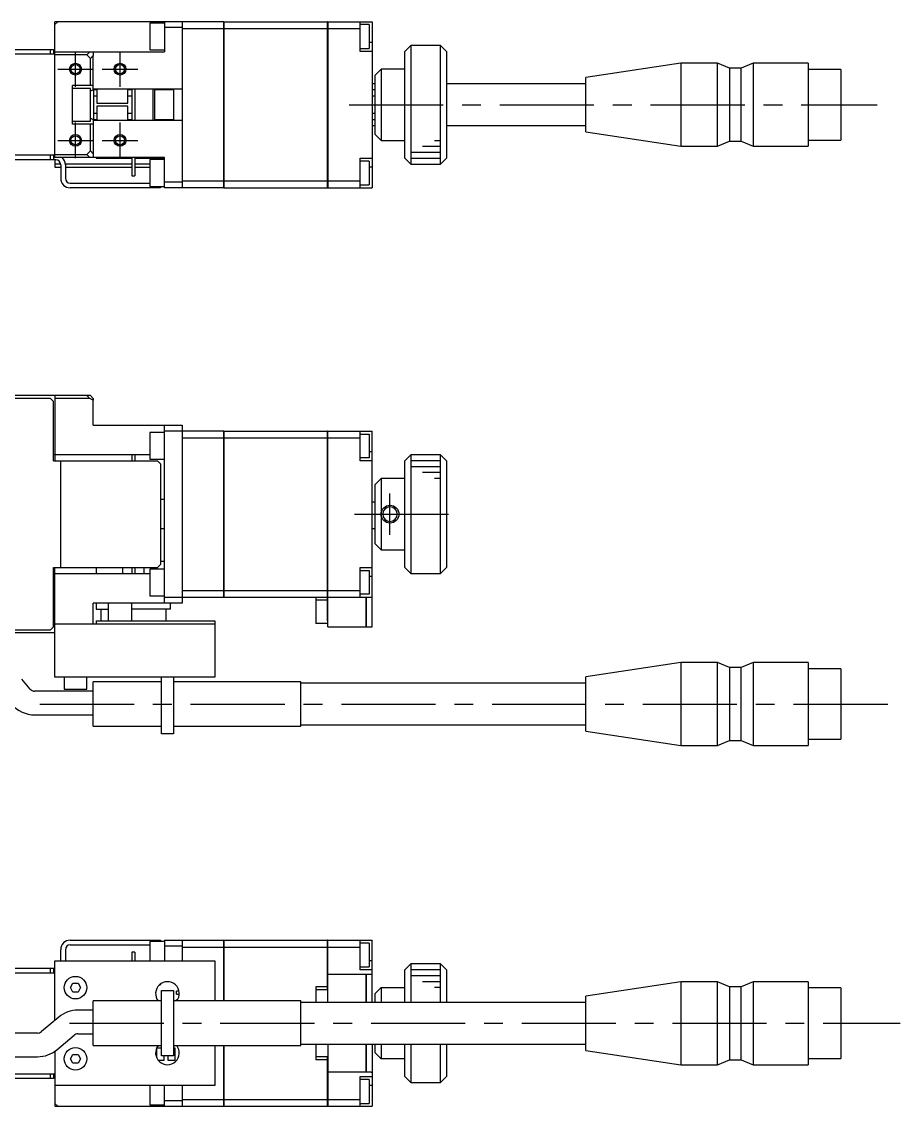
# Model space of a CAD drawing. Extents: x -1 to 566, y -8 to 193.
# Drawn here: x 129.9 to 278, y 10 to 192.8 of the extents above; entities that cross this region are included whole.
import ezdxf

# ---------------------------------------------------------------- set-up
doc = ezdxf.new("R2010")
doc.units = 0
doc.header["$LTSCALE"] = 0.5
doc.linetypes.add('CENTER', pattern=[50.8, 31.75, -6.35, 6.35, -6.35])
for name, color, linetype in [('MSM_CENTER', 1, 'CENTER'), ('MSM_CONTINUOUS', 7, 'CONTINUOUS'), ('MSM_NARROW', 5, 'CONTINUOUS')]:
    doc.layers.add(name, color=color, linetype=linetype)

msp = doc.modelspace()

# ---------------------------------------------------------------- linework, layer by layer
at = {"layer": 'MSM_CENTER'}
for p, q in [((139.000001, 181.8), (139.000001, 187.8)), ((146.500001, 181.8), (146.500001, 187.8)), ((136.000001, 184.8), (142.000001, 184.8)), ((143.500001, 184.8), (149.500001, 184.8)), ((185.10262, 178.8), (274.08231, 178.8)), ((139.000001, 169.8), (139.000001, 175.8)), ((146.500001, 169.8), (146.500001, 175.8)), ((136.000001, 172.8), (142.000001, 172.8)), ((143.500001, 172.8), (149.500001, 172.8)), ((191.999998, 106.299922), (191.999998, 113.299922)), ((186.000001, 109.8), (204.000001, 109.8)), ((133.000001, 77.8), (278.000001, 77.8)), ((138.000001, 24), (278.000001, 24))]:
    msp.add_line(p, q, dxfattribs=at)
at = {"layer": 'MSM_CONTINUOUS'}
for p, q in [((135.500001, 192.3), (136.000001, 192.8)), ((163.990001, 192.8), (135.500001, 192.8)), ((135.500001, 170.299999), (135.500001, 192.8)), ((151.500001, 192.55), (151.500001, 188.05)), ((154.000001, 192.55), (151.500001, 192.55)), ((154.000001, 192.8), (154.000001, 187.7)), ((157.000001, 192.8), (157.000001, 164.8)), ((163.990001, 164.8), (163.990001, 192.8)), ((164.000001, 192.79), (163.990001, 192.79)), ((164.000001, 192.8), (181.490001, 192.8)), ((164.000001, 192.8), (164.000001, 164.8)), ((181.490001, 164.8), (181.490001, 192.8)), ((181.500001, 192.79), (181.490001, 192.79)), ((181.500001, 192.8), (181.500001, 164.8)), ((181.500001, 192.8), (189.000001, 192.8)), ((187.000001, 187.8), (187.000001, 192.8)), ((188.500001, 192.3), (187.000001, 192.3)), ((188.500001, 192.3), (188.500001, 188.3)), ((189.000001, 192.8), (189.000001, 164.8)), ((157.000001, 191.8), (154.000001, 191.8)), ((157.000001, 191.645233), (163.990001, 191.645233)), ((164.000001, 191.64134), (163.990001, 191.64134)), ((164.000001, 191.645233), (181.490001, 191.645233)), ((181.500001, 191.64134), (181.490001, 191.64134)), ((181.500001, 191.645233), (187.000001, 191.645233)), ((187.000001, 188.3), (188.500001, 188.3)), ((189.000001, 189.3), (188.500001, 189.3)), ((195.500001, 188.8), (194.500001, 187.8)), ((195.500001, 188.8), (195.500001, 168.8)), ((200.500001, 188.8), (195.500001, 188.8)), ((200.500001, 168.8), (200.500001, 188.8)), ((201.500001, 187.8), (200.500001, 188.8)), ((135.500001, 187.299999), (120.000001, 187.299999)), ((120.300001, 188.099999), (135.300001, 188.099999)), ((134.800001, 187.299999), (134.800001, 188.099999)), ((135.300001, 188.099999), (135.300001, 187.299999)), ((135.500001, 187.7), (142.000002, 187.7)), ((140.887629, 187.2), (135.500001, 187.2)), ((140.887629, 187.2), (141.387629, 187.7)), ((141.500001, 186.587628), (140.887629, 187.2)), ((142.000001, 187.087628), (141.500001, 186.587628)), ((141.500001, 182.049999), (141.500001, 186.587628)), ((142.000002, 187.7), (142.000001, 187.087628)), ((142.000001, 181.289478), (142.000001, 187.087628)), ((142.000003, 187.7), (154.000001, 187.7)), ((151.500001, 188.05), (154.000001, 188.05)), ((189.000001, 187.8), (187.000001, 187.8)), ((194.500001, 169.8), (194.500001, 187.8)), ((201.500001, 187.8), (201.500001, 169.8)), ((189.500001, 183.8), (190.500001, 184.8)), ((190.500001, 184.8), (190.500001, 172.8)), ((194.500001, 184.8), (190.500001, 184.8)), ((241.000001, 185.8), (225.000001, 183.37)), ((241.000001, 185.8), (241.000001, 171.8)), ((247.200001, 185.8), (241.000001, 185.8)), ((247.200001, 171.8), (247.200001, 185.8)), ((249.200001, 184.95), (247.200001, 185.8)), ((249.200001, 184.95), (249.200001, 172.65)), ((251.200001, 184.95), (249.200001, 184.95)), ((253.200001, 185.8), (251.200001, 184.95)), ((251.200001, 172.65), (251.200001, 184.95)), ((253.200001, 185.8), (253.200001, 171.8)), ((262.500001, 185.8), (253.200001, 185.8)), ((262.500001, 185.8), (262.500001, 171.8)), ((268.000001, 184.75), (262.500001, 184.75)), ((268.000001, 184.75), (268.000001, 172.85)), ((189.500001, 173.8), (189.500001, 183.8)), ((225.000001, 174.23), (225.000001, 183.37)), ((142.000001, 182.049999), (138.500001, 182.049999)), ((138.500001, 175.549999), (138.500001, 182.049999)), ((141.500001, 181.549999), (138.500001, 181.549999)), ((142.000001, 181.289478), (141.499728, 181.079653)), ((141.500001, 176.049999), (141.500001, 181.549999)), ((157.000001, 181.4), (142.000001, 181.4)), ((142.100001, 176.2), (142.100001, 181.4)), ((142.600001, 181.3), (142.100001, 181.3)), ((142.500001, 181.4), (142.500001, 181.3)), ((142.600001, 181.4), (142.600001, 179.049999)), ((147.800001, 179.049999), (147.800001, 181.4)), ((148.500001, 181.3), (147.800001, 181.3)), ((148.500001, 181.4), (148.500001, 176.2)), ((149.000001, 181.4), (149.000001, 176.2)), ((152.100001, 176.2), (152.100001, 181.4)), ((152.300001, 181.4), (152.300001, 176.2)), ((155.500001, 181.3), (152.300001, 181.3)), ((155.500001, 181.4), (155.500001, 176.2)), ((189.500001, 182.3), (189.000001, 182.3)), ((189.500001, 181.3), (189.000001, 181.3)), ((225.000001, 182.3), (201.500001, 182.3)), ((142.100001, 180.3), (142.600001, 180.3)), ((147.800001, 180.3), (148.500001, 180.3)), ((189.000001, 180.3), (189.500001, 180.3)), ((142.600001, 179.049999), (147.800001, 179.049999)), ((142.600001, 178.549999), (142.600001, 176.2)), ((147.800001, 178.549999), (142.600001, 178.549999)), ((147.800001, 176.2), (147.800001, 178.549999)), ((138.500001, 176.049999), (141.500001, 176.049999)), ((142.000001, 175.549999), (138.500001, 175.549999)), ((141.499652, 176.520389), (142.000001, 176.310522)), ((141.500001, 171.012371), (141.500001, 175.549999)), ((142.000001, 176.310522), (142.000001, 170.512371)), ((142.000001, 176.2), (157.000001, 176.2)), ((142.600001, 177.3), (142.100001, 177.3)), ((142.100001, 176.3), (142.600001, 176.3)), ((142.500001, 176.3), (142.500001, 176.2)), ((148.500001, 177.3), (147.800001, 177.3)), ((147.800001, 176.3), (148.500001, 176.3)), ((152.300001, 176.3), (155.500001, 176.3)), ((189.500001, 177.3), (189.000001, 177.3)), ((189.000001, 176.3), (189.500001, 176.3)), ((189.000001, 175.3), (189.500001, 175.3)), ((190.500001, 172.8), (189.500001, 173.8)), ((201.500001, 175.3), (225.000001, 175.3)), ((225.000001, 174.23), (241.000001, 171.8)), ((190.500001, 172.8), (194.500001, 172.8)), ((247.200001, 171.8), (249.200001, 172.65)), ((249.200001, 172.65), (251.200001, 172.65)), ((251.200001, 172.65), (253.200001, 171.8)), ((262.500001, 172.85), (268.000001, 172.85)), ((135.500001, 170.299999), (120.000001, 170.299999)), ((134.800001, 169.499999), (134.800001, 170.299999)), ((135.300001, 170.299999), (135.300001, 169.499999)), ((135.500001, 170.399998), (140.887629, 170.399998)), ((135.500001, 169.899998), (135.500001, 170.299997)), ((140.887629, 170.399998), (141.500001, 171.012371)), ((141.387629, 169.899998), (140.887629, 170.399998)), ((141.500001, 171.012371), (142.000001, 170.512371)), ((142.000001, 170.512371), (142.000003, 169.899998)), ((241.000001, 171.8), (247.200001, 171.8)), ((253.200001, 171.8), (262.500001, 171.8)), ((135.700001, 169.499999), (120.300001, 169.499999)), ((154.000001, 169.899998), (135.500001, 169.899998)), ((135.500001, 169.499999), (135.500001, 168.3)), ((136.493727, 168.8), (135.500001, 168.8)), ((135.500001, 168.3), (136.500001, 168.3)), ((136.500001, 168.699999), (136.500001, 166.399999)), ((148.500001, 168.8), (137.296873, 168.8)), ((137.300001, 168.699999), (137.300001, 166.399999)), ((137.300001, 168.3), (148.500001, 168.3)), ((142.500001, 169.899998), (142.500001, 169.799998)), ((142.500001, 169.799998), (148.500001, 169.799998)), ((148.500001, 169.899998), (148.500001, 166.8)), ((149.000001, 169.899998), (149.000001, 166.8)), ((149.000001, 169.799998), (154.000001, 169.799998)), ((151.500001, 168.8), (149.000001, 168.8)), ((149.000001, 168.3), (151.500001, 168.3)), ((151.500001, 169.55), (151.500001, 165.05)), ((154.000001, 169.55), (151.500001, 169.55)), ((154.000001, 164.8), (154.000001, 169.899998)), ((187.000001, 164.8), (187.000001, 169.8)), ((187.000001, 169.8), (189.000001, 169.8)), ((188.500001, 169.3), (187.000001, 169.3)), ((188.500001, 169.3), (188.500001, 165.3)), ((189.000001, 168.3), (188.500001, 168.3)), ((194.500001, 169.8), (195.500001, 168.8)), ((195.500001, 168.8), (200.500001, 168.8)), ((200.500001, 168.8), (201.500001, 169.8)), ((148.500001, 166.8), (149.000001, 166.8)), ((138.100001, 165.599999), (151.500001, 165.599999)), ((153.300001, 164.799999), (138.100001, 164.799999)), ((151.500001, 165.05), (154.000001, 165.05)), ((152.800001, 164.799999), (152.800001, 165.05)), ((153.300001, 165.05), (153.300001, 164.799999)), ((154.000001, 165.8), (157.000001, 165.8)), ((163.990001, 164.8), (154.000001, 164.8)), ((157.000001, 165.954768), (163.990001, 165.954768)), ((164.000001, 165.958661), (163.990001, 165.958661)), ((164.000001, 164.81), (163.990001, 164.81)), ((164.000001, 165.954768), (181.490001, 165.954768)), ((164.000001, 164.8), (181.490001, 164.8)), ((181.500001, 165.958661), (181.490001, 165.958661)), ((181.500001, 164.81), (181.490001, 164.81)), ((181.500001, 165.954768), (187.000001, 165.954768)), ((181.500001, 164.8), (189.000001, 164.8)), ((187.000001, 165.3), (188.500001, 165.3)), ((141.500001, 129.8), (98.000001, 129.8)), ((135.500001, 129.8), (135.500001, 118.8)), ((141.387629, 129.3), (140.887629, 129.8)), ((141.500001, 129.8), (142.000001, 129.3)), ((134.800001, 129.3), (120.800001, 129.3)), ((135.300001, 128.8), (134.800001, 129.3)), ((135.300001, 118.8), (135.300001, 128.8)), ((141.387629, 129.3), (135.500001, 129.3)), ((142.000003, 128.993813), (141.387629, 129.3)), ((142.000001, 129.3), (142.000003, 128.993813)), ((142.000003, 124.8), (142.000003, 128.993813)), ((142.000003, 124.8), (157.000001, 124.8)), ((154.000001, 94.8), (154.000001, 124.8)), ((157.000001, 124.8), (157.000001, 94.8)), ((151.500001, 123.55), (151.500001, 119.05)), ((154.000001, 123.55), (151.500001, 123.55)), ((163.990001, 123.8), (154.000001, 123.8)), ((157.000001, 122.645233), (163.990001, 122.645233)), ((163.990001, 95.8), (163.990001, 123.8)), ((164.000001, 123.79), (163.990001, 123.79)), ((164.000001, 122.641339), (163.990001, 122.641339)), ((164.000001, 123.8), (164.000001, 95.8)), ((164.000001, 123.8), (181.490001, 123.8)), ((164.000001, 122.645233), (181.490001, 122.645233)), ((181.490001, 91.8), (181.490001, 123.8)), ((181.500001, 123.79), (181.490001, 123.79)), ((181.500001, 122.641339), (181.490001, 122.641339)), ((181.500001, 123.8), (189.000001, 123.8)), ((181.500001, 90.8), (181.500001, 123.8)), ((181.500001, 122.645233), (187.000001, 122.645233)), ((187.000001, 118.8), (187.000001, 123.8)), ((187.000001, 123.3), (188.500001, 123.3)), ((188.500001, 123.3), (188.500001, 119.3)), ((189.000001, 90.8), (189.000001, 123.8)), ((151.500001, 119.8), (135.300001, 119.8)), ((148.500001, 119.8), (148.500001, 118.8)), ((149.000001, 119.8), (149.000001, 118.8)), ((151.500001, 119.05), (154.000001, 119.05)), ((188.500001, 119.3), (187.000001, 119.3)), ((189.000001, 120.3), (188.500001, 120.3)), ((195.500001, 119.8), (194.500001, 118.8)), ((195.500001, 119.8), (195.500001, 99.8)), ((200.500001, 119.8), (195.500001, 119.8)), ((200.500001, 99.8), (200.500001, 119.8)), ((201.500001, 118.8), (200.500001, 119.8)), ((135.300001, 118.8), (152.800001, 118.8)), ((136.500001, 100.8), (136.500001, 118.8)), ((153.300001, 118.3), (152.800001, 118.8)), ((153.300001, 118.3), (153.300001, 101.3)), ((189.000001, 118.8), (187.000001, 118.8)), ((194.500001, 100.8), (194.500001, 118.8)), ((201.500001, 118.8), (201.500001, 100.8)), ((189.500001, 114.8), (190.500001, 115.8)), ((194.500001, 115.8), (190.500001, 115.8)), ((190.500001, 115.8), (190.500001, 103.8)), ((189.500001, 104.8), (189.500001, 114.8)), ((153.300001, 112.3), (154.000001, 112.3)), ((189.500001, 111.8), (189.000001, 111.8)), ((154.000001, 107.3), (153.300001, 107.3)), ((189.500001, 107.3), (189.000001, 107.3)), ((190.500001, 103.8), (189.500001, 104.8)), ((190.500001, 103.8), (194.500001, 103.8)), ((135.300001, 90.8), (135.300001, 100.8)), ((135.300001, 100.8), (152.800001, 100.8)), ((135.500001, 82.3), (135.500001, 100.8)), ((142.500001, 100.8), (142.500001, 99.8)), ((147.000001, 99.8), (147.000001, 100.8)), ((148.500001, 100.8), (148.500001, 99.8)), ((149.000001, 100.8), (149.000001, 99.8)), ((150.500001, 100.8), (150.500001, 99.8)), ((151.500001, 100.55), (151.500001, 96.05)), ((154.000001, 100.55), (151.500001, 100.55)), ((152.800001, 100.8), (153.300001, 101.3)), ((154.000001, 101.8), (153.300001, 101.8)), ((187.000001, 100.8), (189.000001, 100.8)), ((187.000001, 95.8), (187.000001, 100.8)), ((194.500001, 100.8), (195.500001, 99.8)), ((200.500001, 99.8), (201.500001, 100.8)), ((135.300001, 99.8), (151.500001, 99.8)), ((187.000001, 100.3), (188.500001, 100.3)), ((188.500001, 100.3), (188.500001, 96.3)), ((189.000001, 99.3), (188.500001, 99.3)), ((195.500001, 99.8), (200.500001, 99.8)), ((157.000001, 96.954767), (163.990001, 96.954767)), ((164.000001, 96.95866), (163.990001, 96.95866)), ((164.000001, 96.954767), (181.490001, 96.954767)), ((181.500001, 96.95866), (181.490001, 96.95866)), ((181.500001, 96.954767), (187.000001, 96.954767)), ((151.500001, 96.05), (154.000001, 96.05)), ((154.000001, 95.8), (163.990001, 95.8)), ((164.000001, 95.81), (163.990001, 95.81)), ((164.000001, 95.8), (181.490001, 95.8)), ((179.500001, 95.8), (179.500001, 91.4)), ((181.490001, 95.3), (179.500001, 95.3)), ((181.500001, 95.81), (181.490001, 95.81)), ((181.500001, 95.8), (189.000001, 95.8)), ((188.500001, 96.3), (187.000001, 96.3)), ((187.990001, 90.8), (187.990001, 95.8)), ((188.000001, 95.8), (188.000001, 90.8)), ((142.000003, 91.3), (142.000001, 94.8)), ((157.000001, 94.8), (142.000001, 94.8)), ((142.500001, 94.8), (142.500001, 93.8)), ((142.500001, 93.8), (144.500001, 93.8)), ((143.250001, 93.8), (143.250001, 91.8)), ((144.500001, 94.8), (144.500001, 91.8)), ((148.500001, 91.8), (148.500001, 94.8)), ((155.000001, 93.8), (148.500001, 93.8)), ((154.250001, 93.8), (154.250001, 91.8)), ((155.000001, 93.8), (155.000001, 94.8)), ((142.500001, 91.8), (142.500001, 91.3)), ((142.500001, 91.8), (162.500001, 91.8)), ((162.500001, 91.8), (162.500001, 82.3)), ((181.500001, 91.8), (181.490001, 91.8)), ((135.500001, 89.8), (58.500001, 89.8)), ((120.800001, 90.3), (134.800001, 90.3)), ((134.800001, 90.3), (135.300001, 90.8)), ((135.500001, 91.3), (162.500001, 91.3)), ((181.500001, 91.4), (179.500001, 91.4)), ((181.500001, 90.8), (187.990001, 90.8)), ((188.000001, 90.81), (187.990001, 90.81)), ((188.000001, 90.8), (189.000001, 90.8)), ((241.000001, 84.8), (225.000001, 82.37)), ((241.000001, 84.8), (241.000001, 70.8)), ((247.200001, 84.8), (241.000001, 84.8)), ((247.200001, 70.8), (247.200001, 84.8)), ((249.200001, 83.95), (247.200001, 84.8)), ((253.200001, 84.8), (251.200001, 83.95)), ((253.200001, 84.8), (253.200001, 70.8)), ((262.500001, 84.8), (253.200001, 84.8)), ((262.500001, 84.8), (262.500001, 70.8)), ((162.500001, 82.3), (135.500001, 82.3)), ((137.100001, 82.3), (137.100001, 80.3)), ((140.900001, 80.3), (140.900001, 82.3)), ((153.500001, 72.8), (153.500001, 82.3)), ((155.500001, 82.3), (155.500001, 72.8)), ((225.000001, 73.23), (225.000001, 82.37)), ((249.200001, 83.95), (249.200001, 71.65)), ((251.200001, 83.95), (249.200001, 83.95)), ((251.200001, 71.65), (251.200001, 83.95)), ((268.000001, 83.75), (262.500001, 83.75)), ((268.000001, 83.75), (268.000001, 71.85)), ((131.346818, 80.32699), (129.931301, 82.013938)), ((142.000001, 74.05), (142.000001, 81.55)), ((153.500001, 81.55), (142.000001, 81.55)), ((177.000001, 81.55), (155.500001, 81.55)), ((177.000001, 74.05), (177.000001, 81.55)), ((225.000001, 81.3), (177.000001, 81.3)), ((142.000001, 79.969778), (132.112862, 79.969778)), ((137.100001, 80.3), (140.900001, 80.3)), ((132.112862, 75.969778), (142.000001, 75.969778)), ((142.000001, 74.05), (153.500001, 74.05)), ((155.500001, 74.05), (177.000001, 74.05)), ((177.000001, 74.3), (225.000001, 74.3)), ((225.000001, 73.23), (241.000001, 70.8)), ((155.500001, 72.8), (153.500001, 72.8)), ((247.200001, 70.8), (249.200001, 71.65)), ((249.200001, 71.65), (251.200001, 71.65)), ((251.200001, 71.65), (253.200001, 70.8)), ((262.500001, 71.85), (268.000001, 71.85)), ((241.000001, 70.8), (247.200001, 70.8)), ((253.200001, 70.8), (262.500001, 70.8)), ((138.100001, 38.000001), (153.300001, 38.000001)), ((138.100001, 37.200001), (151.500001, 37.200001)), ((151.500001, 37.75), (151.500001, 34.5)), ((154.000001, 37.75), (151.500001, 37.75)), ((152.800001, 37.75), (152.800001, 38.000001)), ((153.300001, 38.000001), (153.300001, 37.75)), ((154.000001, 38), (163.990001, 38)), ((154.000001, 38), (154.000001, 34.5)), ((157.000001, 37), (154.000001, 37)), ((157.000001, 38), (157.000001, 34.5)), ((157.000001, 36.845233), (163.990001, 36.845233)), ((163.990001, 27.75), (163.990001, 38)), ((164.000001, 37.99), (163.990001, 37.99)), ((164.000001, 36.84134), (163.990001, 36.84134)), ((164.000001, 38), (164.000001, 27.75)), ((164.000001, 38), (181.490001, 38)), ((164.000001, 36.845233), (181.490001, 36.845233)), ((181.490001, 29.653), (181.490001, 38)), ((181.500001, 37.99), (181.490001, 37.99)), ((181.500001, 36.84134), (181.490001, 36.84134)), ((181.500001, 27.5), (181.500001, 38)), ((181.500001, 38), (189.000001, 38)), ((181.500001, 36.845233), (187.000001, 36.845233)), ((187.000001, 33), (187.000001, 38)), ((188.500001, 37.5), (187.000001, 37.5)), ((188.500001, 37.5), (188.500001, 33.5)), ((189.000001, 27.5), (189.000001, 38)), ((136.500001, 34.5), (136.500001, 36.400001)), ((137.300001, 36.400001), (137.300001, 34.5)), ((148.500001, 36), (148.500001, 34.5)), ((149.000001, 36), (148.500001, 36)), ((149.000001, 36), (149.000001, 34.5)), ((120.300001, 33.300001), (135.500001, 33.300001)), ((134.800001, 32.500001), (134.800001, 33.300001)), ((135.300001, 33.300001), (135.300001, 32.500001)), ((135.500001, 24.4595), (135.500001, 34.5)), ((135.500001, 34.5), (162.500001, 34.5)), ((162.500001, 34.5), (162.500001, 27.75)), ((187.000001, 33.5), (188.500001, 33.5)), ((189.000001, 33), (187.000001, 33)), ((189.000001, 34.5), (188.500001, 34.5)), ((195.500001, 34), (194.500001, 33)), ((194.500001, 27.5), (194.500001, 33)), ((195.500001, 34), (195.500001, 27.5)), ((200.500001, 34), (195.500001, 34)), ((200.500001, 27.5), (200.500001, 34)), ((201.500001, 33), (200.500001, 34)), ((201.500001, 33), (201.500001, 27.5)), ((120.000001, 32.500001), (135.500001, 32.500001)), ((181.500001, 32.25), (187.990001, 32.25)), ((187.990001, 27.5), (187.990001, 32.25)), ((188.000001, 32.24), (187.990001, 32.24)), ((188.000001, 32.25), (188.000001, 27.5)), ((188.000001, 32.25), (188.800001, 32.25)), ((188.800001, 32.229022), (188.800001, 32.25)), ((189.000001, 32.229022), (188.800001, 32.229022)), ((138.133976, 30), (138.566989, 30.75)), ((138.566989, 29.25), (138.133976, 30)), ((138.566989, 30.75), (139.433014, 30.75)), ((139.433014, 29.25), (138.566989, 29.25)), ((139.433014, 30.75), (139.866027, 30)), ((139.866027, 30), (139.433014, 29.25)), ((153.500001, 29.5), (155.500001, 29.5)), ((153.500001, 18.5), (153.500001, 29.5)), ((155.500001, 29.5), (155.500001, 18.5)), ((156.000001, 28.925002), (156.000001, 29.425002)), ((156.454323, 29.425002), (156.000001, 29.425002)), ((179.500001, 30.153), (179.500001, 27.5)), ((181.490001, 30.153), (179.500001, 30.153)), ((181.500001, 29.653), (179.500001, 29.653)), ((190.500001, 30), (189.500001, 29)), ((190.500001, 30), (190.500001, 27.5)), ((190.500001, 30), (194.500001, 30)), ((241.000001, 31), (225.000001, 28.57)), ((241.000001, 31), (241.000001, 17)), ((247.200001, 31), (241.000001, 31)), ((247.200001, 17), (247.200001, 31)), ((249.200001, 30.15), (247.200001, 31)), ((249.200001, 30.15), (249.200001, 17.85)), ((251.200001, 30.15), (249.200001, 30.15)), ((253.200001, 31), (251.200001, 30.15)), ((251.200001, 17.85), (251.200001, 30.15)), ((253.200001, 31), (253.200001, 17)), ((262.500001, 31), (253.200001, 31)), ((262.500001, 31), (262.500001, 17)), ((268.000001, 29.95), (262.500001, 29.95)), ((268.000001, 29.95), (268.000001, 18.05)), ((142.000001, 20.25), (142.000001, 27.75)), ((153.500001, 27.75), (142.000001, 27.75)), ((177.000001, 27.75), (155.500001, 27.75)), ((156.000001, 28.925002), (156.498595, 28.925002)), ((156.000001, 27.75), (156.000001, 27.925002)), ((156.18653, 27.925002), (156.000001, 27.925002)), ((177.000001, 20.25), (177.000001, 27.75)), ((225.000001, 27.5), (177.000001, 27.5)), ((189.500001, 27.5), (189.500001, 29)), ((225.000001, 19.43), (225.000001, 28.57)), ((142.000001, 26.206727), (139.402117, 26.206727)), ((136.188179, 25.036949), (133.264816, 22.583957)), ((132.622029, 22.350001), (123.500001, 22.350001)), ((135.835967, 19.519779), (138.759329, 21.972771)), ((139.402117, 22.206727), (142.000001, 22.206727)), ((142.000001, 20.25), (153.500001, 20.25)), ((155.500001, 20.25), (177.000001, 20.25)), ((162.500001, 20.25), (162.500001, 13.5)), ((163.990001, 10), (163.990001, 20.25)), ((164.000001, 20.25), (164.000001, 10)), ((177.000001, 20.5), (225.000001, 20.5)), ((179.500001, 20.5), (179.500001, 17.847)), ((181.500001, 20.5), (181.500001, 10)), ((187.990001, 15.75), (187.990001, 20.5)), ((188.000001, 20.5), (188.000001, 15.75)), ((189.000001, 20.5), (189.000001, 10)), ((189.500001, 19), (189.500001, 20.5)), ((190.500001, 20.5), (190.500001, 18)), ((194.500001, 15), (194.500001, 20.5)), ((195.500001, 20.5), (195.500001, 14)), ((200.500001, 14), (200.500001, 20.5)), ((201.500001, 20.5), (201.500001, 15)), ((123.500001, 18.350001), (132.622029, 18.350001)), ((135.500001, 19.261325), (135.500001, 10)), ((138.133976, 18), (138.566989, 18.75)), ((138.566989, 18.75), (139.433014, 18.75)), ((139.433014, 18.75), (139.866027, 18)), ((152.667501, 19.777502), (152.667501, 18.198786)), ((153.500001, 19.777502), (152.667501, 19.777502)), ((155.500001, 18.5), (153.500001, 18.5)), ((153.917501, 17.777502), (153.917501, 18.5)), ((154.572501, 18.5), (154.572501, 17.777502)), ((155.822501, 19.777502), (155.500001, 19.777502)), ((155.822501, 17.777502), (155.822501, 19.777502)), ((181.500001, 18.347), (179.500001, 18.347)), ((181.490001, 10), (181.490001, 18.347)), ((189.500001, 19), (190.500001, 18)), ((225.000001, 19.43), (241.000001, 17)), ((138.566989, 17.25), (138.133976, 18)), ((139.433014, 17.25), (138.566989, 17.25)), ((139.866027, 18), (139.433014, 17.25)), ((152.917125, 17.777502), (153.917501, 17.777502)), ((154.572501, 17.777502), (155.822501, 17.777502)), ((181.490001, 17.847), (179.500001, 17.847)), ((194.500001, 18), (190.500001, 18)), ((241.000001, 17), (247.200001, 17)), ((247.200001, 17), (249.200001, 17.85)), ((249.200001, 17.85), (251.200001, 17.85)), ((251.200001, 17.85), (253.200001, 17)), ((253.200001, 17), (262.500001, 17)), ((262.500001, 18.05), (268.000001, 18.05)), ((120.000001, 15.500001), (135.500001, 15.500001)), ((135.300001, 14.700001), (120.300001, 14.700001)), ((134.800001, 14.700001), (134.800001, 15.500001)), ((135.300001, 15.500001), (135.300001, 14.700001)), ((187.990001, 15.75), (181.500001, 15.75)), ((187.000001, 15), (189.000001, 15)), ((187.000001, 10), (187.000001, 15)), ((188.000001, 15.76), (187.990001, 15.76)), ((188.800001, 15.75), (188.000001, 15.75)), ((188.800001, 15.770978), (189.000001, 15.770978)), ((188.800001, 15.75), (188.800001, 15.770978)), ((194.500001, 15), (195.500001, 14)), ((200.500001, 14), (201.500001, 15)), ((162.500001, 13.5), (135.500001, 13.5)), ((151.500001, 13.5), (151.500001, 10.25)), ((154.000001, 10), (154.000001, 13.5)), ((157.000001, 13.5), (157.000001, 10)), ((188.500001, 14.5), (187.000001, 14.5)), ((188.500001, 14.5), (188.500001, 10.5)), ((189.000001, 13.5), (188.500001, 13.5)), ((195.500001, 14), (200.500001, 14)), ((154.000001, 11), (157.000001, 11)), ((157.000001, 11.154768), (163.990001, 11.154768)), ((164.000001, 11.158661), (163.990001, 11.158661)), ((164.000001, 11.154768), (181.490001, 11.154768)), ((181.500001, 11.158661), (181.490001, 11.158661)), ((181.500001, 11.154768), (187.000001, 11.154768)), ((136.000001, 10), (135.500001, 10.5)), ((135.500001, 10), (163.990001, 10)), ((151.500001, 10.25), (154.000001, 10.25)), ((164.000001, 10.01), (163.990001, 10.01)), ((164.000001, 10), (181.490001, 10)), ((181.500001, 10.01), (181.490001, 10.01)), ((181.500001, 10), (189.000001, 10)), ((187.000001, 10.5), (188.500001, 10.5))]:
    msp.add_line(p, q, dxfattribs=at)
for centre, radius in [((139.000001, 184.8), 0.7835), ((146.500001, 184.8), 0.7835), ((139.000001, 172.8), 0.7835), ((146.500001, 172.8), 0.7835), ((139.000001, 30), 1.9), ((139.000001, 18), 1.9)]:
    msp.add_circle(centre, radius, dxfattribs=at)
at = {"layer": 'MSM_CONTINUOUS', "extrusion": (0, 0, -1)}
msp.add_circle((-191.999998, 109.799922), 1.2295, dxfattribs=at)
at = {"layer": 'MSM_CONTINUOUS'}
for centre, radius, start, end in [((135.700001, 168.699999), 0.8, 0, 90), ((135.700001, 168.699999), 1.6, 0, 48.590324), ((138.100001, 166.399999), 1.6, 180, 270), ((138.100001, 166.399999), 0.8, 180, 270), ((132.112862, 80.969778), 1, 220, 270), ((132.112862, 80.969778), 5, 220, 270), ((138.100001, 36.400001), 1.6, 90, 180), ((138.100001, 36.400001), 0.8, 90, 180), ((154.500001, 29), 2, 321.317813, 218.68215917), ((153.200001, 30.667502), 0.2, 255.074363, 0.806255), ((139.402117, 21.206727), 5, 90, 130), ((132.622029, 23.350001), 1, 270, 310), ((139.402117, 21.206727), 1, 90, 130), ((154.500001, 19), 2, 141.317813, 38.68219661), ((132.622029, 23.350001), 5, 270, 310)]:
    msp.add_arc(centre, radius, start, end, dxfattribs=at)
at = {"layer": 'MSM_NARROW'}
for p, q in [((199.500001, 172.8), (200.500001, 172.8)), ((195.500001, 170.8), (200.500001, 170.8)), ((197.500001, 171.8), (200.500001, 171.8)), ((195.500001, 169.8), (200.500001, 169.8)), ((200.500001, 118.8), (195.500001, 118.8)), ((200.500001, 117.8), (195.500001, 117.8)), ((200.500001, 116.8), (197.500001, 116.8)), ((200.500001, 115.8), (199.500001, 115.8)), ((200.500001, 33), (195.500001, 33)), ((200.500001, 32), (195.500001, 32)), ((200.500001, 31), (197.500001, 31)), ((200.500001, 30), (199.500001, 30))]:
    msp.add_line(p, q, dxfattribs=at)
for centre, radius in [((139.000001, 184.8), 1), ((146.500001, 184.8), 1), ((139.000001, 172.8), 1), ((146.500001, 172.8), 1), ((191.999998, 109.799922), 1.5)]:
    msp.add_circle(centre, radius, dxfattribs=at)

doc.saveas('drawing.dxf')
